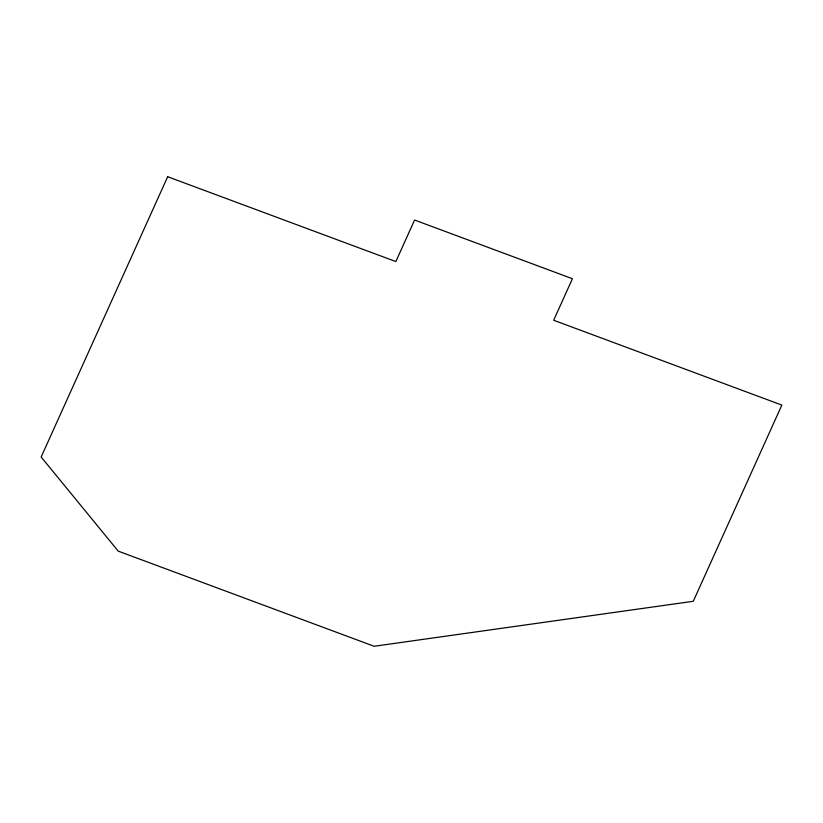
<?xml version="1.0" encoding="UTF-8"?>
<svg xmlns="http://www.w3.org/2000/svg" width="823" height="823" viewBox="0 0 823 823"><rect width="100%" height="100%" fill="white"/><g stroke="black" fill="none" stroke-linecap="round" stroke-linejoin="round"><path stroke-width="1.23" d="M167.666 176.729L41.15 457.002L118.214 551.122L374.115 646.271L693.285 601.284L781.85 405.091L553.673 320.25L572.427 278.73L414.586 220.039L395.842 261.57L167.666 176.729"/></g></svg>
